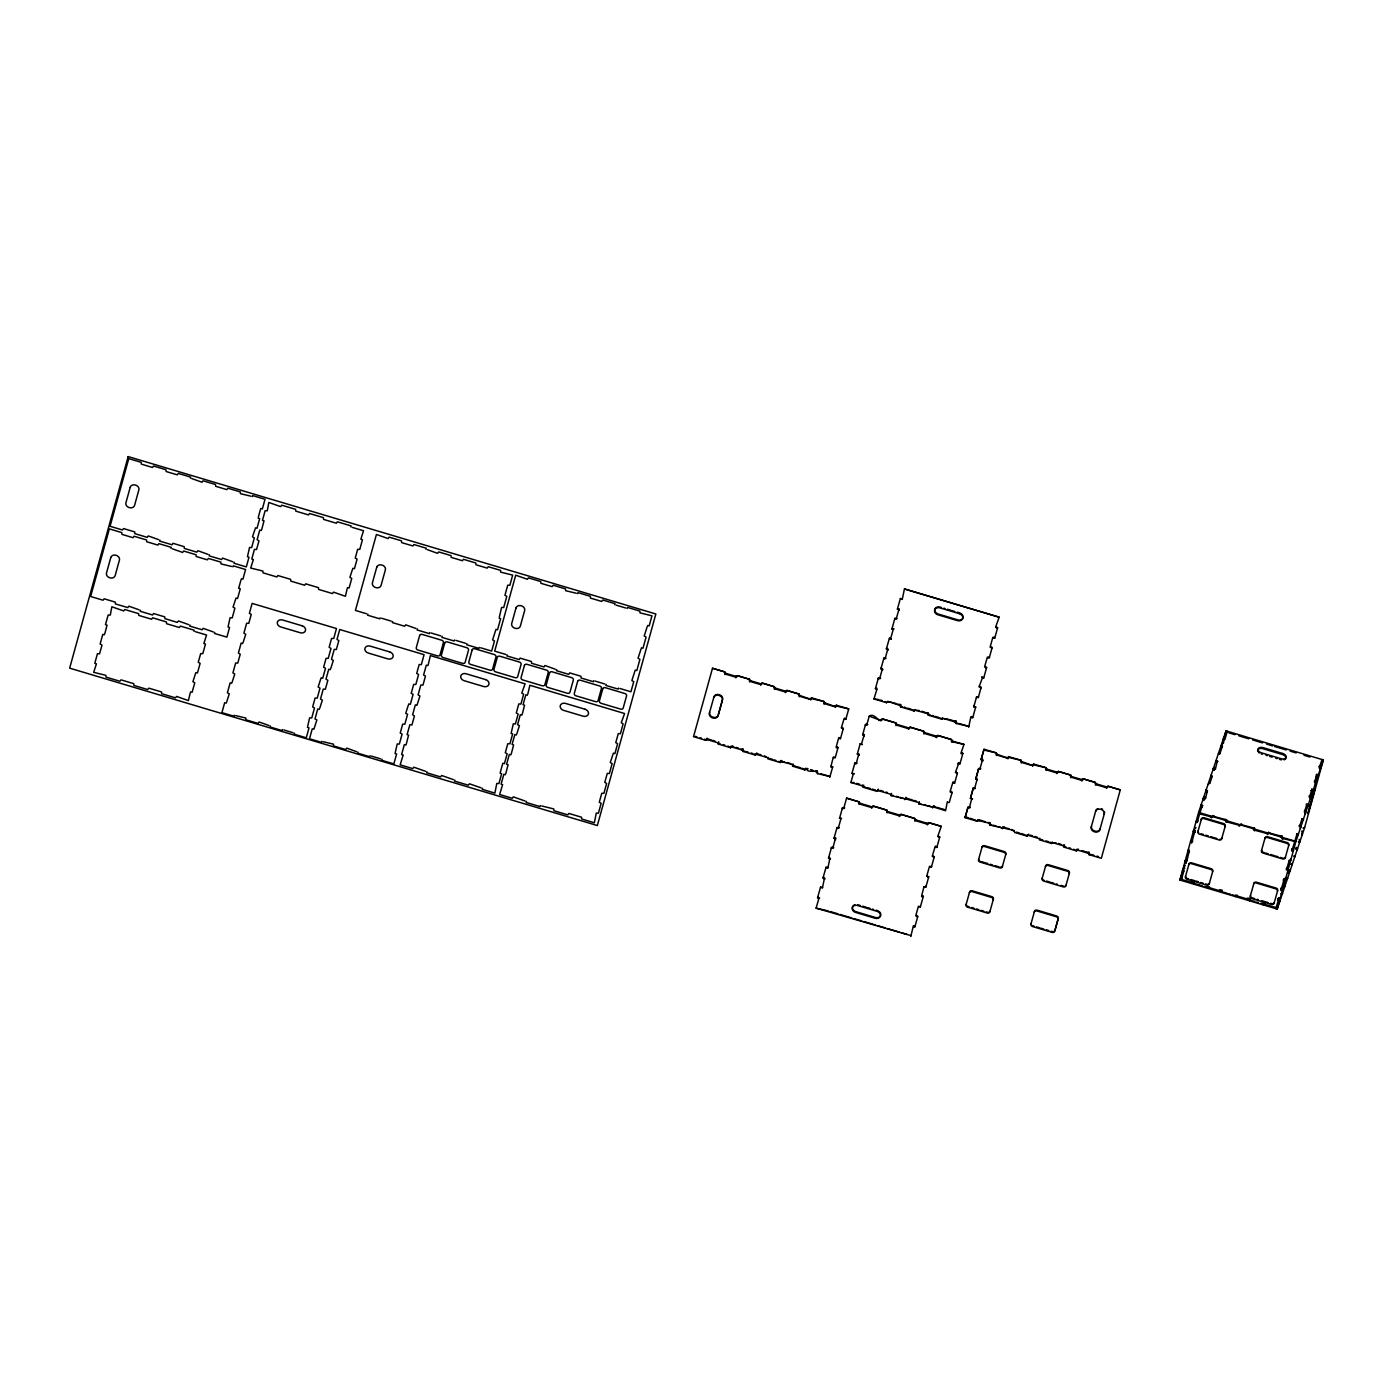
<?xml version="1.0" encoding="UTF-8"?>
<svg xmlns="http://www.w3.org/2000/svg" width="1393" height="1393" viewBox="0 0 1393 1393"><rect width="100%" height="100%" fill="white"/><g stroke="black" fill="none" stroke-linecap="round" stroke-linejoin="round"><path stroke-width="1.5" d="M1205.415 798.851L1207.452 790.545L1206.826 792.408M786.523 691.468L775.553 688.194L774.421 689.326L774.421 686.732L762.041 683.04L760.7 685.217L760.352 683.65L749.364 680.376M760.334 683.702L761.762 684.067M768.135 757.792L757.148 754.518L756.799 752.951L755.459 755.128L743.078 751.436L743.078 748.842L741.947 749.974L730.977 746.7M842.156 727.477L843.131 728.992L841.302 727.825L844.036 718.945L845.812 719.328L848.737 708.898L836.357 705.206L835.278 706.617L825.091 702.96L823.977 704.092L823.977 701.497L811.579 697.806L810.517 699.216L798.92 695.159M834.651 705.938L835.487 707.348L836.357 705.206M900.592 815.375L888.09 811.649L886.975 812.781L886.975 810.186L873.08 806.042L871.67 808.219L871.374 806.669L858.889 802.925M871.374 806.721L872.784 807.087M886.697 811.231L888.09 811.649M900.766 705.763L887.707 701.323L886.557 702.716L873.951 698.955L876.876 689.378M928.574 714.069C925.84 713.46 929.671 710.865 928.26 715.166L942.173 719.31L940.693 718.004M951.315 740.797L963.973 744.384L961.153 752.69L962.876 753.439L959.969 763.799C956.852 762.981 958.314 765.488 958.384 762.65M947.362 801.689L945.586 810.709L932.979 806.843M956.364 722.358L942.504 718.161M1002.49 827.964L989.831 825.039L989.709 823.28L979.14 820.721L979.418 819.78M996.134 753.979L1007.661 758.036L1008.811 756.643L1021.191 760.334L1021.191 762.929L1022.305 761.797L1032.561 765.454L1033.589 764.026L1045.969 767.717L1045.969 770.312L1047.083 769.18L1058.071 772.453M1020.912 761.379L1022.305 761.797M1070.433 776.267L1082.831 779.836M1283.353 837.942L1282.657 839.091L1281.682 838.307M718.596 743.009L706.199 739.317M707.609 739.735L707.191 738.151L705.92 740.362L693.522 736.671L712.502 668.257L724.882 671.948L724.882 674.543L725.997 673.411L736.984 676.685M724.586 673.098L725.997 673.411M750.775 680.794L749.521 681.874L749.66 679.331L737.263 675.64L735.87 677.816L735.574 676.267M732.387 747.118L732.614 746.004M743.357 750.392L741.947 749.974M774.125 687.881L775.553 688.194M785.112 691.05L785.53 692.617L786.819 690.423L799.199 694.114L799.199 696.709L800.313 695.577M802.176 768.205L804.997 769.911L792.617 766.22L792.356 764.409L780.515 761.483M830.036 776.528L817.395 773.603C819.067 768.866 805.398 773.881 806.982 768.414M823.663 702.647L825.091 702.96M863.503 786.227L850.862 782.466L853.265 774.177M880.237 720.268L869.249 716.141C874.891 711.91 880.428 725.614 882.187 718.875L895.995 722.984L895.995 725.579L897.127 724.447L909.699 728.208M891.328 794.428L878.722 790.771L878.304 789.204L877.033 791.398L863.207 787.271L863.73 785.112M895.716 724.029L897.127 724.447M908.306 727.79L908.584 729.34L909.995 727.163L923.803 731.29L923.803 733.867L924.917 732.735L937.506 736.497M928.4 823.663L915.898 819.937L914.783 821.069L914.783 818.475L900.888 814.33L899.478 816.507L899.181 814.957M927.198 713.599L914.644 709.977M919.136 802.716L906.53 799.06L906.112 797.492M923.507 732.422L924.917 732.735M914.487 819.519L915.898 819.937M936.096 736.079L936.392 737.628L937.802 735.452L951.611 739.579L951.611 742.173L952.725 741.041M938.586 836.009L939.579 837.524L937.715 836.462L941.285 826.38L928.678 822.619L927.407 824.83L926.989 823.246M918.457 906.164L915.741 915.81L917.587 916.977L916.611 915.462M934.337 807.365L934.181 805.868M1008.811 756.643L1007.94 758.785L1007.122 757.252M1025.718 834.895L1026.989 836.131L1014.609 832.439L1014.348 830.611L1002.507 827.703M1003.918 828.121L1004.092 826.885M1033.589 764.026L1032.718 766.185L1031.882 764.653M1039.666 838.778L1027.285 835.086M1045.655 768.866L1047.083 769.18M1056.66 772.035L1056.939 773.585L1058.349 771.409L1070.747 775.1L1070.677 777.677L1071.861 776.563M1064.444 846.16L1052.063 842.469M1107.609 787.237L1096.622 783.963L1095.507 785.095L1095.507 782.5L1083.127 778.809L1081.856 781.003L1081.438 779.418M1089.222 853.561L1076.824 849.869M1095.211 783.65L1096.622 783.963M1106.199 786.819L1106.617 788.386L1107.905 786.192L1120.285 789.883L1101.323 858.297L1088.926 854.606L1088.926 852.011L1087.811 853.143M1194.132 883.145C1193.679 880.411 1192.948 882.169 1193.836 884.189L1194.097 883.406M1250.27 898.711L1249.417 900.749L1249.643 899.269L1248.337 899.303L1249.19 898.137L1249.887 899.338M1286.314 868.501L1288.212 869.493L1287.846 870.747M1214.174 816.176C1213.181 813.512 1210.935 820.93 1211.109 816.402M1241.981 824.482C1240.763 821.905 1238.708 829.166 1238.917 824.691M1269.789 832.77L1268.379 832.352M1310.952 790.562L1313.373 789.761M1210.709 776.667L1211.074 775.344L1212.223 776.58M1222.897 740.449L1223.542 738.307L1225.422 738.029L1224.726 739.074M1289.97 870.956L1290.318 869.841M1305.258 813.947L1305.607 812.816M1318.004 776.058L1318.37 774.717L1316.42 774.334L1316.263 776.928M757.148 754.518L755.755 754.101M757.409 753.735L758.61 754.101M809.89 698.433L810.726 699.965L811.579 697.806M979.14 820.721L977.764 820.251M979.401 819.955L981.804 820.669M1291.172 858.767L1290.58 860.735L1289.239 860.665M1301.776 833.745L1302.176 834.651M1183.145 868.501L1182.57 870.364L1183.824 871.06M1186.488 861.431L1185.182 861.048L1186.139 860.143M1183.005 870.59L1182.709 871.461L1183.441 869.302M1188.525 849.086L1188.995 850.461M1196.221 821.278L1195.96 822.131L1197.318 821.644M1292.512 848.825C1289.047 851.106 1296.326 850.479 1291.903 851.036M1280.48 897.475L1277.99 898.711L1280.15 898.607M1281.821 887.463C1278.774 888.804 1283.946 890.58 1282.483 888.891M1285.826 878.165L1285.234 880.063L1283.162 879.836L1283.632 880.776L1284.381 878.304M1311.736 790.388L1311.823 789.1L1311.51 791.032M1208.01 784.642L1210.151 782.326M1286.888 869.284L1288.159 869.772M1320.285 769.215L1320.86 767.334L1318.979 766.411L1319.833 766.133M1216.785 762.389L1217.935 761.344L1216.054 760.526L1215.723 761.71L1217.343 761.118M1282.831 888.995L1282.152 890.144M1202.194 806.199L1202.855 805.607L1201.097 804.98L1200.766 806.164L1201.097 805.189M1207.278 790.945L1206.094 790.144L1205.763 791.346L1206.077 790.371M1282.187 894.254C1282.831 890.945 1282.605 895.455 1280.916 893.644M1300.331 828.487L1300.905 826.606L1299.042 825.788L1299.878 825.405L1299.46 826.728M1285.251 884.886L1284.694 886.819L1283.406 886.436M1285.896 878.826L1287.184 879.418L1287.55 878.095L1287.219 879.105M1306.53 805.851L1306.355 804.04L1308.393 804.353L1308.062 805.589L1308.393 804.579M1310.308 798.851L1310.883 796.97L1309.002 796.065L1309.855 795.769M1295.246 855.302L1294.672 857.183L1293.592 856.016M1315.305 784.033L1315.863 782.152L1314.574 780.898L1314.47 782.152M1293.505 850.444L1291.955 850.688L1297.127 833.589M1303.395 819.188L1301.967 818.753L1303.413 819.171L1303.082 820.338L1303.395 819.397M1290.876 864.2L1292.182 864.6L1291.973 863.434M1313.094 790.597L1312.084 789.169L1309.333 797.492M140.467 610.238L140.188 611.283L152.568 614.975L153.578 613.547L164.705 616.855L164.949 618.666L177.346 622.375L178.426 620.965L188.612 624.604M159.899 540.014L159.603 541.059L172.001 544.75L173.011 543.322L184.12 546.631L184.381 548.442L196.761 552.133L197.858 550.723L208.045 554.379M170.991 548.389L171.269 547.345L158.889 543.653L157.879 545.081L146.77 541.773L146.509 539.962L134.111 536.27L133.031 537.681L121.992 534.39L121.731 532.579L109.35 528.87L90.632 596.5L103.03 600.209L104.179 598.798L115.271 602.124L115.41 603.9L127.79 607.592L128.887 606.181L139.074 609.821M190.423 478.165L190.702 477.12L178.321 473.428L177.242 474.839L166.185 471.548L165.924 469.72L153.543 466.028L152.464 467.439L141.355 464.13L141.163 462.337L128.765 458.645L110.064 526.275L122.445 529.967L123.594 528.574L134.703 531.9L134.842 533.658L147.223 537.35L148.302 535.939L158.489 539.596M190.023 625.022L189.727 626.066L202.107 629.758L203.204 628.347L213.39 631.987M209.438 554.797L209.159 555.824L221.539 559.533L222.619 558.105L232.805 561.762M193.906 631.255L194.202 630.211L180.376 626.084L179.366 627.512L166.585 623.716L166.394 621.922L152.586 617.796L151.558 619.223L138.778 615.41L138.586 613.616L124.778 609.507L123.681 610.918L111.84 606.773L110.308 615.079L108.149 615.044L105.485 624.639L107.122 625.213M214.783 632.405L214.505 633.449L226.885 637.141L229.566 627.477L227.982 626.954M232.927 566.864L233.206 565.819L245.586 569.511L242.922 579.175L241.407 578.757M234.216 562.18L233.92 563.225L246.317 566.916L248.981 557.252L247.345 556.678M252.342 496.622L252.638 495.595L265.018 499.286L262.354 508.95L260.77 508.515M234.25 715.184L233.972 716.228L221.922 712.641L224.673 702.699L226.275 703.134M270.399 725.979L270.12 727.007L282.17 730.611L282.448 729.566M350.897 526.954L351.175 525.927L337.367 521.8L336.357 523.228L323.576 519.415L323.385 517.621L309.559 513.512L308.48 514.922L295.838 511.144L295.577 509.333L281.752 505.206L280.602 506.599L268.814 502.473L267.282 510.778L265.123 510.743L262.476 520.338L264.113 520.912M294.498 733.153L294.219 734.198L306.268 737.802L309.02 727.86L307.365 727.285M321.853 741.32L321.557 742.347L309.507 738.76L312.258 728.835L313.878 729.253M367.856 614.139L367.56 615.184L379.854 618.84L380.15 617.813M392.617 621.522L392.338 622.567L404.632 626.241L405.711 624.83L415.985 628.504M358.001 752.098L357.705 753.143L369.754 756.73L370.05 755.685M425.927 549.242L426.223 548.198L413.913 544.541L412.903 545.952L401.637 542.608L401.445 540.815L389.152 537.141L388.072 538.551L376.423 534.477L355.424 610.43L366.446 613.721M417.395 628.922L417.099 629.949L429.41 633.623L429.688 632.579M382.082 759.289L381.804 760.317L393.853 763.921L396.605 753.979L394.968 753.404M442.173 636.305L441.877 637.35L454.17 641.006L454.466 639.979M426.954 771.722L426.658 772.749L440.571 776.911L441.651 775.501L453.352 779.592M466.934 643.688L466.655 644.733L478.948 648.407L479.244 647.362M454.762 780.01L454.466 781.055L468.361 785.199L469.458 783.789L481.16 787.881M507.122 654.849L506.843 655.877L519.136 659.551L520.164 658.123L531.36 661.466L531.604 663.277L543.914 666.934L544.994 665.523L555.267 669.197M482.553 788.299L482.274 789.343L494.881 793.105L496.796 783.441L498.938 783.528L501.654 773.655L500.052 773.115M556.678 669.615L556.382 670.66L568.692 674.334L569.702 672.906L580.898 676.232L581.16 678.043L593.453 681.717L593.749 680.672M577.677 593.662L577.973 592.634L590.266 596.291L590.528 598.102L601.724 601.445L602.751 600.017L615.044 603.691L614.748 604.719M526.432 801.393L526.136 802.438L540.049 806.582L540.327 805.537M606.216 684.398L605.92 685.443L618.231 689.1L618.509 688.072M627.233 608.445L627.512 607.4L639.822 611.074L640.014 612.868L651.959 615.828L649.155 625.927L647.623 625.509M727.86 746.039L730.681 747.745L718.3 744.054L718.753 741.773M730.681 747.745L731.238 745.934M778.948 761.292L780.237 762.528L767.839 758.837L768.257 757.531M780.237 762.528L780.881 760.508L782.152 760.787M792.617 766.22L793.139 764.061M804.997 769.911L805.52 768.222M829.775 777.294L832.718 766.864L830.977 766.115L833.223 757.635L835.051 757.113M835.121 757.984L838.064 747.536L836.2 746.84L838.778 737.576M839.126 738.621L840.467 738.656L843.392 728.226M819.641 897.893L817.552 897.806L820.529 887.167L822.584 887.393M823.037 877.938L823.298 877.172C825.736 878.269 825.509 880.428 823.037 877.938L826.032 867.299L828.139 867.439M828.539 858.071L828.8 857.304C831.221 858.367 831.012 860.63 828.539 858.071L831.517 847.432C835.051 846.787 833.832 848.65 831.255 848.215L831.517 847.432M835.783 837.907L835.016 839.735L835.783 838.917L834.024 838.22L837.019 827.581C840.571 826.85 839.248 828.939 836.758 828.347L837.019 827.581M841.616 818.44L839.526 818.353L842.504 807.714C846.126 807.069 844.698 809.037 842.243 808.497L842.504 807.714M851.959 773.411L854.066 773.811L851.959 773.411L854.867 763.051C858.158 762.598 857.252 764.008 854.606 763.834L854.867 763.051M858.819 754.867C857.862 757.026 860.561 753.63 857.304 754.101L860.212 743.723L862.11 744.541L860.212 743.723M864.374 735.521C862.633 737.681 866.359 734.79 862.65 734.773L865.558 724.412C868.884 723.89 867.909 725.405 865.297 725.178L865.558 724.412M876.737 689.361L875.413 688.612L878.408 677.973C881.961 677.346 880.62 679.175 878.147 678.739L878.408 677.973M880.916 668.744L881.177 667.961C883.65 669.023 883.406 671.165 880.916 668.744L883.893 658.105C887.184 657.566 886.227 659.028 883.632 658.872L883.893 658.105M886.401 648.877L886.662 648.111C889.082 649.382 888.786 651.123 886.401 648.877L889.396 638.238L891.294 638.987L889.396 638.238M893.975 629.061L891.903 629.009L894.881 618.37C898.119 617.813 897.318 619.432 894.619 619.154L894.881 618.37M899.181 609.873C897.51 611.997 900.905 608.88 897.388 609.159L900.383 598.52L901.967 598.938M911.074 935.643L816.089 908.166L818.858 898.555M820.529 887.167L822.392 888.072L824.36 878.704M826.032 867.299L827.877 868.205L829.775 858.819M832.997 847.519L835.278 838.952M838.429 827.634L840.832 819.101M843.932 807.766L846.561 798.137L859.168 801.898L859.046 804.44L860.282 803.361M856.347 763.138L858.541 754.832M861.553 743.758L863.956 735.521M866.899 724.447L869.249 716.141M879.819 678.025L882.222 669.493M885.251 658.14L887.654 649.626M890.736 638.273L893.139 629.758M896.361 618.457L898.764 609.925M900.383 598.52L902.264 599.373L904.44 588.943L999.164 617.186L995.577 627.268L997.44 628.313L996.448 626.798M912.885 709.716L914.365 711.005L900.47 706.86L900.923 704.597L898.224 704.214M905.102 798.92L891.015 795.56L891.537 793.401M914.365 711.005L914.853 709.699M904.841 799.686L905.833 797.492M932.91 807.209L918.823 803.865L919.345 801.706M942.173 719.31L942.539 718.144M932.648 807.975L933.502 805.833M968.936 726.432L956.068 723.455L956.277 720.947M910.813 936.409L913.425 925.649M919.014 906.93L920.355 906.965L923.35 896.326L921.678 895.577L924.012 886.732L925.857 887.097L925.631 886.192M927.024 875.657L928.574 877.242L926.728 876.197L929.497 866.342L931.604 866.463L930.002 867.212M933.084 855.859L934.076 857.374L932.213 856.329L935.26 846.23M950.931 791.346L951.924 792.861L950.061 791.799L952.76 782.657L954.623 783.127L953.578 781.961M956.277 772.018L957.27 773.533L955.406 772.471L958.61 763.764M968.675 727.216L970.886 716.733M971.391 717.604L972.732 717.639L975.727 707L973.933 706.268L976.423 697.423L978.495 696.988L977.19 696.604M979.349 686.07L980.951 687.916L979.087 686.853L982.378 677.869M985.46 666.533L986.453 668.048L984.59 666.934L987.358 657.13L989.483 657.27L987.863 658.001M990.963 646.665L991.938 648.18L990.092 647.118L992.861 637.28M913.512 926.798L914.87 926.833L917.848 916.194M925.857 887.097L928.835 876.476M931.342 867.247L934.337 856.608M935.487 847.344L936.845 847.379L939.84 836.74M947.919 802.403L949.277 802.455L952.185 792.077M954.623 783.127L957.531 772.749M978.234 697.771L981.212 687.132M983.719 677.903L981.821 677.102L983.719 677.903L986.714 667.264M989.222 658.036L992.199 647.397M993.366 638.151L994.706 638.186L997.701 627.546M974.612 819.641L977.451 821.348L965.07 817.656L967.996 807.209C971.583 806.634 970.294 808.48 967.735 807.992M970.416 798.328L972.471 798.816L970.416 798.328L973.341 787.898L975.257 788.525L973.08 788.664M977.137 779.767L975.762 779L978.687 768.57C981.926 767.996 981.038 769.58 978.426 769.354M982.761 760.439C981.247 762.493 984.764 759.742 981.107 759.69L984.033 749.242L996.43 752.934L996.361 755.511L997.545 754.397M965.07 817.656L967.996 807.209M970.677 797.562L973.341 787.898M975.762 779L978.687 768.57M981.107 759.69L984.033 749.242M969.476 807.296L971.652 799.077M974.769 787.95L976.998 779.749M980.045 768.605L982.344 760.421M977.451 821.348L977.938 819.798M989.831 825.039L990.092 822.566M1002.229 828.731L1002.873 826.728M1026.989 836.131L1028.765 834.163M1050.479 842.277L1051.767 843.514L1039.387 839.822L1039.857 838.255M1051.767 843.514L1052.203 842.086M1073.707 849.208L1076.545 850.897L1064.148 847.205L1064.513 844.82M1076.545 850.897L1077.137 848.981M1179.888 880.028L1198.607 812.398L1226.032 730.89L1323.35 759.916L1304.649 827.546L1277.207 909.054L1179.888 880.028L1182.082 873.533M1182.883 872.732L1183.336 871.739M1204.074 800.557L1202.96 799.721L1203.587 797.58L1205.52 797.98L1205.154 797.144L1204.632 798.868M1182.57 870.329L1183.946 870.729L1181.194 880.411L1182.03 877.712M1184.433 868.849L1184.694 867.943M1185.965 863.329L1186.227 862.389M1191.572 843.061L1191.833 842.121C1189.5 843.113 1191.503 839.126 1190.58 841.407L1192.582 841.685L1192.443 839.892M1195.629 828.4L1195.873 827.477M1199.895 812.781L1197.214 822.479L1195.908 822.305M1201.898 807.244L1202.385 805.363L1199.617 813.825L1212.345 817.186M1211.074 775.326L1210.761 776.528M1214.296 770.207L1212.937 770.085L1213.564 767.943L1215.201 767.526L1214.504 769.598M1209.768 783.528L1212.258 776.127M1218.544 753.125L1218.736 754.327M1217.238 761.309L1215.427 769.145L1213.268 768.971M1221.818 746.108L1226.032 730.89M1219.624 754.292L1222.479 746.108L1222.201 746.944M1222.236 746.491L1221.052 745.708L1220.686 746.996L1220.965 746.143M1227.041 732.318L1227.32 731.273L1225.022 738.986M1212.694 816.159L1226.676 819.868L1225.283 819.45M1207.696 888.316L1209.612 886.906M1221.905 891.694L1222.358 890.44M1222.079 891.05C1221.609 888.856 1219.85 890.702 1221.94 891.433L1207.992 887.271M1240.501 824.464L1254.431 828.191L1254.431 830.785L1255.546 829.653M1237.419 895.194L1235.504 896.604L1235.991 894.985M1268.309 832.753L1282.291 836.462L1280.916 835.992M1281.734 838.307L1282.291 836.409L1281.734 838.307L1294.602 841.302M1279 897.771L1275.918 908.654L1276.232 907.731M1280.951 890.649L1284.207 878.861L1285.513 879.244M1297.005 834.007L1296.848 834.442M1277.207 909.054L1295.925 841.424L1323.35 759.916M1302.002 819.188L1301.828 819.624M1279.714 901.637L1280.324 899.582L1278.582 899.007M1304.492 811.788L1304.597 810.534L1305.903 811.788L1304.457 812.502M1306.982 804.37L1304.597 811.388M1296.43 847.536L1296.134 848.581L1296.483 847.536M1308.671 805.642L1308.95 804.666M1316.96 774.734L1314.574 781.752M1320.564 768.396L1319.136 767.961L1322.044 759.533M1309.333 804.37L1308.706 806.651M1311.492 796.57L1312.032 794.619M1299.164 839.387L1300.296 840.24L1299.652 842.365L1298.363 841.981M1302.455 833.78L1301.811 834.895M1298.398 834.268L1298.137 835.104L1297.109 833.623M1211.057 775.553L1211.283 776.51M1283.719 885.286L1284.99 885.756M1318.353 774.943L1318.057 775.918M1194.968 830.855L1192.008 841.372M1297.353 848.912L1295.873 849.19L1297.162 849.782L1297.51 848.459L1296.152 848.372M1287.393 878.548L1286.488 878.112M1282.57 889.866L1281.212 889.692M1290.284 869.911L1288.96 869.737M1188.194 850.218L1189.169 851.732M1193.522 830.907L1195.055 832.405L1193.261 831.673L1193.888 829.671L1195.124 830.193M1182.831 869.58L1182.396 872.593M712.502 668.257L724.882 671.948M705.92 740.362L704.632 739.126M737.263 675.64L749.66 679.331M718.3 744.054L720.111 743.74M762.041 683.04L774.421 686.732M743.078 751.436L744.889 751.123M755.459 755.128L754.17 753.892M786.819 690.423L799.199 694.114M766.725 757.374L764.6 755.877M781.926 761.901L784.572 761.832M823.977 701.497L811.318 698.589M816.281 772.14L816.855 771.025M817.395 773.603L817.395 771.008M844.471 719.293L844.558 718.126L845.812 719.328M848.737 708.898L836.096 705.972M836.81 746.805L836.305 747.849L838.064 747.536M833.78 757.949L833.24 757.113M831.464 766.133L830.959 767.16L832.718 766.864M840.467 738.656L839.753 737.594M897.388 609.159L899.199 608.88M904.44 588.943L999.164 617.186M891.903 629.009L893.575 628.678M875.413 688.612L876.963 688.212M873.951 698.955L878.948 699.599M862.65 734.773L864.339 734.442M857.304 754.101L858.854 753.7M850.862 782.466L853.926 782.518M839.526 818.353L840.588 817.813M846.561 798.137L859.168 801.898M834.024 838.22L835.104 837.681M817.552 897.806L818.457 897.214M816.089 908.166L828.191 910.918M886.557 702.716L885.251 701.48M882.187 718.875L895.995 722.984M888.246 702.089L891.294 702.142M862.145 785.722L862.406 784.938M863.207 787.271L865.21 787.01M900.47 706.86L902.455 706.617M873.08 806.042L886.975 810.186M909.995 727.163L923.803 731.29M916.054 710.395L919.084 710.447M891.015 795.56L893.017 795.299M928.26 715.166L930.263 714.905M900.888 814.33L914.783 818.475M937.802 735.452L951.611 739.579M943.862 718.684L948.285 719.154M918.823 803.865L920.808 803.604M954.954 721.992L955.528 720.877M956.068 723.455L957.914 723.141M928.678 822.619L941.285 826.38M994.706 638.186L993.836 637.071M976.876 697.736L976.336 697.249M975.727 707L973.846 707.226L974.09 705.554M972.732 717.639L971.705 716.472M963.973 744.384L952.464 741.807M961.623 752.69L961.118 753.735L962.876 753.439M953.265 783.092L952.795 782.152M959.969 763.799L959.08 762.685M936.845 847.379L935.974 846.265M924.499 887.062L924.047 886.749M922.096 895.595L921.591 896.639L923.35 896.326M920.355 906.965L920.129 906.042M914.87 926.833L913.825 925.666M996.43 752.934L983.771 750.026M988.717 823.576L989.187 822.532M1021.191 760.334L1008.549 757.409M1013.495 830.977L1011.353 829.479M1045.969 767.717L1033.327 764.809M1058.349 771.409L1070.747 775.1M1053.456 842.887L1056.12 842.835M1083.127 778.809L1095.507 782.5M1063.033 845.743L1063.347 844.872M1064.148 847.205L1065.958 846.892M1078.234 850.287L1078.461 849.155M1107.905 786.192L1120.285 789.883M1088.926 854.606L1090.736 854.292M1223.298 743.427L1223.785 741.999M1197.353 822.044L1197.788 820.564M1189.413 850.844L1186.662 861.153L1187.097 859.22M1185.513 863.347L1186.122 861.501M1186.662 860.7L1185.234 860.7M1187.062 858.715L1187.55 857.809M1227.738 821.348L1226.171 822.166L1226.624 819.902L1226.119 821.731L1240.153 825.492M1207.661 888.299L1208.184 886.697M1266.725 832.979L1267.56 834.511L1268.414 832.37M1267.961 833.78L1253.926 830.019L1254.466 827.982L1253.091 827.738M1265.227 903.5L1260.787 903.291M1302.107 818.805L1299.599 826.241L1300.905 826.624M1289.413 859.969L1286.348 869.928L1287.167 868.152M1276.859 905.885L1276.197 907.627L1262.197 903.639M1287.759 873.463L1288.107 872.436M1301.671 832.109L1302.089 830.872M1303.03 828.086L1304.649 827.546M1292.199 849.956L1291.729 849.034M1222.932 740.397L1224.255 740.571M742.208 749.208L741.024 748.842M805.293 768.866L806.721 769.18M881.856 720.007L880.48 719.589M877.311 790.353L878.739 790.667M905.119 798.642L906.547 798.955M1088.072 852.359L1085.687 851.645M1192.983 881.943L1191.572 881.525M1220.79 890.231L1219.397 889.831M1225.126 820.355L1226.328 821.156M1252.986 828.626L1254.17 829.566M1280.829 836.897L1281.978 837.872M1207.052 886.853L1204.457 886.488M258.367 517.064L260.404 509.49M263.747 521.887L261.727 529.514M255.389 527.843L257.008 528.26L259.673 518.614L258.088 518.074M261.362 530.489L259.777 530.071L257.13 539.666L258.976 540.832L256.556 549.521L254.431 549.399L251.785 558.993L253.422 559.568M361.153 538.22L363.538 530.733L352.307 527.39M247.693 555.703L249.539 547.466L251.663 547.588L254.327 537.924L252.481 536.827L255.145 528.887M253.056 560.543L250.688 568.031L262.859 571.043L263.051 572.836L276.859 576.963L277.886 575.535L290.597 579.331L290.858 581.142L304.667 585.252L305.694 583.841L318.405 587.62L318.666 589.431L332.474 593.557L333.554 592.147L345.412 596.291L347.188 588.595M352.829 568.274L354.449 568.692L357.096 559.098L355.25 558.105L357.635 549.33L359.794 549.364L362.441 539.77L360.839 539.23M238.952 587.289L241.024 579.767M347.484 587.585L349.103 588.02L351.75 578.426L349.904 577.311L352.533 569.267M235.957 598.085L237.576 598.502L240.258 588.839L238.638 588.281M106.791 626.188L104.754 633.815M228.26 625.927L230.089 617.743L232.231 617.83L234.912 608.166L233.049 607.104L235.678 599.094M104.371 634.79L102.803 634.355L100.139 643.949L101.985 645.116L99.565 653.822L97.458 653.683L94.794 663.277L96.43 663.852M499.338 617.116L501.584 607.435L503.709 607.522L506.791 596.378L504.945 595.264L507.731 585.182L509.89 585.217L512.676 575.117L500.679 572.14L500.54 570.364L488.229 566.707L487.219 568.118L476.023 564.792L475.762 562.981L463.469 559.307L462.389 560.717L451.245 557.409L451.001 555.598L438.691 551.924L437.541 553.317L427.338 549.66M204.162 642.521L206.564 635.016L195.316 631.673M495.943 629.392L497.545 629.81L500.627 618.666L499.112 618.179M242.661 643.531L241.146 643.113L238.412 653.038L240.24 654.205L237.768 663.103L235.661 662.981L232.91 672.906L234.773 673.968L232.109 682.291M96.1 664.827L93.697 672.314L105.868 675.344L106.06 677.137L119.885 681.247L121.034 679.854L133.728 683.667L133.867 685.426L147.693 689.552L148.825 688.159L161.536 691.955L161.675 693.714L175.483 697.841L176.58 696.43L188.421 700.575L190.232 692.896M641.372 647.797L642.991 648.215L646.073 637.071L644.228 635.974L647.24 626.502M195.856 672.558L197.458 672.976L200.122 663.381L198.259 662.284L200.662 653.63L202.803 653.665L205.468 644.071L203.831 643.496M330.315 669.667L328.748 669.232L325.997 679.175L327.843 680.324L325.353 689.239L323.246 689.1L320.494 699.042L322.358 700.087L319.693 708.41M427.895 665.61L426.31 665.175L423.594 675.048L425.457 676.093L422.984 685.077L420.825 685.043L418.092 694.915L419.955 695.96L417.273 704.353M321.139 677.782L322.741 678.199L325.492 668.274L323.629 667.212L326.084 658.314L328.243 658.332L330.994 648.407L329.131 647.292L331.586 638.447L333.745 638.482L336.479 628.539L252.133 603.395L249.399 613.32L251.245 614.435L248.79 623.333L246.648 623.246L243.897 633.188L245.76 634.285L243.096 642.556M231.743 683.266L230.158 682.849L227.407 692.774L229.27 693.836L226.624 702.159M190.51 691.886L192.112 692.304L194.776 682.709L192.913 681.717L195.508 673.533M635.208 670.103L636.827 670.521L639.909 659.377L638.046 658.262L641.093 648.825M527.303 695.281L525.805 694.846L523.071 704.719L524.708 705.293M408.724 703.9L410.343 704.336L413.077 694.393L411.214 693.348L413.669 684.433L415.828 684.468L418.579 674.525L416.716 673.428L419.171 664.565L421.33 664.6L424.081 654.675L339.735 629.514L336.984 639.439L338.83 640.554L336.357 649.504L334.233 649.382L331.482 659.307L333.327 660.474L330.681 668.692M319.258 709.385L317.743 708.967L315.01 718.892L316.873 719.955L314.209 728.278M416.942 705.328L415.323 704.91L412.607 714.766L414.435 715.985L411.928 724.952L409.838 724.778L407.104 734.633L408.741 735.208M524.273 706.268L522.253 714.174M307.714 726.31L309.612 717.848L311.753 717.935L314.505 707.992L312.659 706.895L315.097 698.032L317.256 698.067L320.007 688.142L318.144 687.028L320.79 678.757M521.887 715.149L520.303 714.713L517.587 724.586L519.432 725.631L516.768 734.024M408.306 736.183L406.286 744.088M511.353 732.387L513.303 723.803L515.41 723.942L518.144 714.069L516.298 712.92L518.788 703.935L520.912 704.074L523.646 694.202L521.783 693.105L525.091 683.859L430.367 655.598L428.26 664.635M516.385 734.999L514.818 734.581L512.084 744.437L513.721 745.011M405.92 745.063L404.336 744.628L401.619 754.501L403.256 755.076M513.355 745.986L511.266 753.892M395.299 752.429L397.214 743.966L399.338 744.054L402.089 734.128L400.244 733.014L402.681 724.151L404.841 724.186L407.592 714.261L405.729 713.268L408.41 704.91M402.873 756.051L400.157 764.844L412.763 768.605L413.843 767.195L425.544 771.304M510.831 754.867L509.316 754.449L506.582 764.304L508.219 764.879M613.286 753.178L614.905 753.613L617.621 743.74L615.776 742.591L618.283 733.606L620.39 733.745L623.124 723.89L621.278 722.723L624.586 713.529L529.862 685.269L527.755 694.306M502.821 763.242L504.423 763.66L507.156 753.805L505.293 752.742L507.766 743.758L509.925 743.792L512.641 733.937L511.039 733.38M507.783 765.854L505.763 773.759M500.366 772.105L502.525 764.252M505.328 774.734L503.831 774.299L501.097 784.172L502.734 784.747M502.298 785.722L499.634 794.515L512.241 798.276L513.321 796.866L525.022 800.975M1204.945 797.997L1203.587 797.597M941.372 607.452L940.153 607.087A4.51 3.604 18.6 0 0 934.86 609.281A4.51 3.604 18.6 0 0 938.22 614.034L957.688 619.833A4.51 3.604 18.6 0 0 962.145 619.032A4.51 3.604 18.6 0 0 962.615 615.184M943.792 608.184L945.011 608.549M947.449 609.263L951.088 610.36M952.307 610.726L954.745 611.457M957.183 612.171L959.603 612.903A4.51 3.604 18.6 0 1 960.386 613.199M1229.009 732.91L1234.929 734.668M1238.882 735.852L1248.755 738.795M1252.69 739.979L1262.563 742.922M1266.516 744.088L1272.436 745.864M1274.403 746.439L1286.244 749.974M1290.197 751.158L1296.117 752.916M1304.005 755.267L1309.925 757.043M1261.187 753.892L1262.406 754.257M1266.045 755.337L1267.264 755.702M1269.702 756.434L1272.14 757.165M1275.779 758.245L1276.998 758.61M1279.436 759.342L1280.655 759.69A4.51 2.734 15.5 0 0 1281.456 759.881M1218.544 753.143L1220.251 752.742M1215.776 761.536L1216.751 761.832M191.816 478.583L202.002 482.222L203.099 480.811L215.48 484.503L215.741 486.314L226.85 489.622L227.86 488.194L240.258 491.903L240.449 493.679L250.949 496.204M576.284 593.244L565.697 590.702L565.506 588.908L553.195 585.234L552.046 586.627L540.919 583.301L540.728 581.525L528.417 577.851L527.407 579.279L515.706 575.187L494.689 651.14L505.729 654.431M616.159 605.137L625.823 608.027M1206.077 790.162L1207.383 790.754M1205.798 791.172L1207.104 791.572M892.669 702.56L896.831 703.796M921.87 711.266L924.639 712.102M926.032 712.502L927.407 712.92M949.678 719.572L952.446 720.39M953.822 720.808L955.215 721.226M880.515 700.07L882.1 700.54M904.196 707.122L905.938 707.644M907.679 708.166L911.144 709.194M932.004 715.427L933.745 715.932M935.487 716.455L938.952 717.499M959.481 723.611L962.633 724.552M964.217 725.022L967.369 725.962M1203.291 798.642L1204.266 798.938M1200.818 805.99L1202.107 806.39M1298.973 841.006L1299.948 841.302M1198.607 812.398L1295.925 841.424M725.736 674.195L735.312 677.05M750.514 681.577L760.09 684.433M775.292 688.96L784.851 691.816M800.052 696.361L809.629 699.216M824.83 703.744L834.407 706.599M896.866 725.231L908.044 728.556M924.656 733.519L935.835 736.845M997.284 755.18L1006.86 758.036M1022.044 762.563L1031.621 765.419M1046.822 769.963L1056.399 772.819M1071.6 777.346L1081.177 780.202M1096.361 784.729L1105.938 787.585M981.369 758.906L982.796 759.342M1201.027 833.763L1203.465 834.494M1205.903 835.208L1208.323 835.939M1210.761 836.671L1213.199 837.402M1214.417 837.75L1216.838 838.482M1264.618 852.725L1263.399 852.359A2.264 1.793 18.6 0 1 1261.71 849.991M1265.837 853.091L1268.257 853.822M1270.695 854.536L1274.351 855.633M1275.553 855.999L1277.99 856.712M1280.428 857.444L1282.866 858.175M1289.169 870.695L1289.204 871.826M976.023 778.234L977.155 778.565M172.401 548.807L182.587 552.446L183.667 551.036L196.047 554.745L196.187 556.504L207.296 559.829L208.428 558.436L220.825 562.128L221.017 563.921L231.517 566.446M595.142 681.09L604.806 683.98M619.92 688.49L630.942 691.781L633.745 681.665L631.882 680.55L634.895 671.095M381.56 618.231L391.224 621.104M431.099 632.997L440.763 635.887M455.877 640.397L465.541 643.27M480.637 647.78L491.677 651.071L494.463 640.954L492.617 639.857L495.629 630.385M1188.56 878.844L1187.341 878.495A2.264 1.793 18.6 0 1 1186.766 878.252M1190.998 879.575L1194.637 880.672M1195.856 881.02L1198.293 881.752M1200.731 882.483L1203.152 883.214M1205.589 883.928L1206.808 884.294A2.264 1.793 18.6 0 0 1209.455 883.197M1254.658 898.572L1252.22 897.841A2.264 1.793 18.6 0 1 1250.531 895.455M1257.095 899.286L1258.297 899.652M1261.954 900.749L1264.391 901.463M1265.61 901.828L1268.03 902.56M1270.468 903.291L1271.687 903.639A2.264 1.793 18.6 0 0 1274.334 902.56M1247.205 898.119L1248.598 898.537M1181.473 879.366L1194.08 883.127M1235.8 895.577L1249.695 899.721M1195.473 883.806L1199.286 884.955M1199.617 885.06L1202.734 885.983M1223.263 892.112L1227.094 893.244M1228.818 893.766L1230.541 894.271M1232.265 894.794L1235.73 895.821M1251.071 900.4L1254.901 901.532M1256.625 902.055L1258.349 902.56M707.87 738.952L711.457 740.031M712.659 740.38L715.044 741.093M732.648 746.352L733.832 746.7M736.235 747.414L738.621 748.128M759.812 754.449L760.996 754.814M786.975 762.546L790.562 763.625M806.965 768.518L808.149 768.866M810.552 769.58L812.937 770.294M815.34 771.008L816.542 771.374M856.73 783.354L859.551 784.207M880.376 790.423L883.179 791.241M885.965 792.077L887.376 792.495M906.791 798.293L912.38 799.965M913.773 800.383L916.577 801.201M934.599 806.582L936.009 807M937.402 807.418L940.223 808.271M941.633 808.689L944.437 809.525M983.005 821.017L985.391 821.731M987.794 822.445L988.978 822.81M1004.179 827.338L1005.38 827.703M1006.582 828.051L1008.967 828.765M1030.141 835.086L1032.544 835.8M1034.929 836.514L1037.332 837.228M1058.506 843.549L1060.909 844.262M1082.082 850.583L1084.485 851.297M695.333 736.34L696.883 736.81M699.982 737.733L701.532 738.203M723.211 744.663L724.76 745.116M746.439 751.593L747.971 752.046M751.071 752.969L752.62 753.439M769.65 758.506L772.749 759.446M774.299 759.899L775.849 760.369M792.878 765.436L795.978 766.359M797.527 766.829L800.627 767.752M820.756 773.759L823.838 774.682M825.387 775.135L828.487 776.058M866.934 787.533L870.381 788.56M872.105 789.082L875.57 790.11M896.465 796.343L898.189 796.848M899.913 797.371L903.378 798.398M924.273 804.632L925.997 805.154M927.721 805.659L931.186 806.686M965.332 816.873L968.431 817.795M969.981 818.266L973.063 819.188M990.092 824.273L991.642 824.726M993.192 825.196L996.291 826.119M997.841 826.571L1000.94 827.494M1016.42 832.109L1019.519 833.049M1021.069 833.502L1024.168 834.424M1041.198 839.509L1042.748 839.962M1045.83 840.884L1048.929 841.807M1069.058 847.815L1070.608 848.285M1092.286 854.745L1093.836 855.215M1096.935 856.138L1098.485 856.591M860.021 804.127L871.113 807.435M887.829 812.415L898.92 815.723M915.636 820.721L926.728 824.029M981.647 861.71L984.085 862.424M985.304 862.789L987.741 863.521M990.162 864.252L992.6 864.966M995.037 865.697L998.677 866.777M1046.456 881.038L1050.096 882.117M1051.315 882.483L1053.752 883.214M1056.19 883.928L1057.409 884.294M1061.048 885.391L1063.486 886.105M969.18 906.791L967.961 906.425A2.264 1.793 18.6 0 1 966.289 904.057M971.617 907.522L974.055 908.236M976.476 908.967L978.913 909.699M981.351 910.413L983.771 911.144M986.209 911.875L987.428 912.241A2.264 1.793 18.6 0 0 990.075 911.144M1032.84 925.788L1034.059 926.136M1036.496 926.867L1040.136 927.964M1041.355 928.313L1043.792 929.044M1046.23 929.775L1048.668 930.507M1051.088 931.22L1052.307 931.586A2.264 1.793 18.6 0 0 1054.954 930.489L1058.314 918.353A2.264 1.793 18.6 0 0 1056.625 915.985L1037.158 910.169A2.264 1.793 18.6 0 0 1034.511 911.266L1030.907 924.186A2.264 1.793 18.6 0 0 1032.579 926.554L1052.046 932.37A2.264 1.793 18.6 0 0 1054.693 931.273L1058.053 919.136A2.264 1.793 18.6 0 0 1056.364 916.751L1036.897 910.952A2.264 1.793 18.6 0 0 1034.25 912.032M541.738 805.955L553.752 808.933L553.944 810.726L567.856 814.87L568.866 813.442L581.49 817.203L581.752 819.014L594.358 822.775L596.274 813.112L598.415 813.199L601.149 803.343L599.286 802.229L601.759 793.296L603.9 793.331L606.634 783.475L604.788 782.361L607.244 773.446L609.403 773.463L612.136 763.608L610.273 762.546L613.007 754.205M235.661 715.602L245.83 718.039L246.021 719.833L258.071 723.42L259.15 722.009L269.006 725.544M283.859 729.984L293.105 732.735M323.246 741.738L333.415 744.158L333.606 745.951L345.656 749.538L346.735 748.128L356.591 751.68M371.443 756.103L380.689 758.872M857.809 904.736L860.247 905.467M862.685 906.181L866.324 907.278M867.543 907.644L869.981 908.358M872.418 909.089L873.62 909.455M876.058 910.169L877.277 910.534A4.51 3.604 18.6 0 1 878.426 911.022M830.158 911.51L838.046 913.86M840.031 914.452L851.872 917.97M853.839 918.562L861.727 920.912M863.712 921.504L875.553 925.039M877.52 925.631L885.408 927.982M887.393 928.574L899.234 932.109M901.201 932.701L907.122 934.459M1201.219 819.659A2.264 1.793 18.6 0 1 1203.865 818.579L1223.333 824.377A2.264 1.793 18.6 0 1 1225.022 826.763M1198.711 832.77A2.264 1.793 18.6 0 1 1198.137 831.029M1221.922 838.116A2.264 1.793 18.6 0 1 1219.676 839.3M1288.595 845.725A2.264 1.793 18.6 0 0 1286.923 843.34L1267.456 837.541A2.264 1.793 18.6 0 0 1264.809 838.621M1285.495 857.078A2.264 1.793 18.6 0 1 1283.684 858.28M1253.63 884.102A2.264 1.793 18.6 0 1 1256.277 883.005L1275.744 888.821A2.264 1.793 18.6 0 1 1277.433 891.189M1188.751 864.74A2.264 1.793 18.6 0 1 1191.398 863.66L1210.865 869.458A2.264 1.793 18.6 0 1 1212.537 871.844M1186.087 877.694A2.264 1.793 18.6 0 1 1185.652 876.11M1283.963 759.847A4.51 2.734 15.5 0 0 1285.843 757.304A4.51 2.734 15.5 0 0 1282.396 754.518L1262.929 748.72A4.51 2.734 15.5 0 0 1258.663 748.946A4.51 2.734 15.5 0 0 1257.966 751.645M1259.289 753.004A4.51 2.734 15.5 0 1 1258.663 752.499M969.371 892.687A2.264 1.793 18.6 0 1 972.018 891.607L991.485 897.405A2.264 1.793 18.6 0 1 993.174 899.791M1031.464 924.813A2.264 1.793 18.6 0 1 1031.168 923.402M1069.215 873.655A2.264 1.793 18.6 0 0 1067.543 871.287L1048.076 865.471A2.264 1.793 18.6 0 0 1045.429 866.568M1066.133 885.025A2.264 1.793 18.6 0 1 1064.948 886.14M1044.019 880.306A2.264 1.793 18.6 0 1 1042.33 877.921M981.856 847.606A2.264 1.793 18.6 0 1 984.485 846.509L1003.953 852.324A2.264 1.793 18.6 0 1 1005.642 854.693M980.045 861.205A2.264 1.793 18.6 0 1 978.757 858.959M1002.542 866.063A2.264 1.793 18.6 0 1 999.895 867.142M1095.525 811.51A4.51 3.604 18.6 0 1 1100.818 809.333A4.51 3.604 18.6 0 1 1104.179 814.087M1097.736 808.654A4.51 3.604 18.6 0 0 1095.786 810.743L1091.207 827.129A4.51 3.604 18.6 0 0 1094.567 831.882A4.51 3.604 18.6 0 0 1099.861 829.706L1104.44 813.32A4.51 3.604 18.6 0 0 1104.388 811.579M1101.463 808.689A4.51 3.604 18.6 0 1 1102.594 809.281M1100.122 828.922A4.51 3.604 18.6 0 1 1094.828 831.099A4.51 3.604 18.6 0 1 1091.468 826.345M720.756 695.386A4.51 3.604 18.6 0 0 713.947 696.848L709.368 713.233A4.51 3.604 18.6 0 0 712.746 717.987A4.51 3.604 18.6 0 0 718.022 715.81L722.34 700.209A4.51 3.604 18.6 0 0 718.98 695.438A4.51 3.604 18.6 0 0 713.686 697.632M721.452 695.943A4.51 3.604 18.6 0 1 722.601 699.425L718.283 715.027A4.51 3.604 18.6 0 1 713.007 717.221A4.51 3.604 18.6 0 1 709.629 712.45M879.488 911.806A4.51 3.604 18.6 0 1 880.184 916.228A4.51 3.604 18.6 0 1 875.361 917.482L855.894 911.666A4.51 3.604 18.6 0 1 852.464 908.149A4.51 3.604 18.6 0 1 854.867 904.701M961.135 613.616A4.51 3.604 18.6 0 1 961.814 614.174M1277.729 899.373L1278.286 900.087L1277.747 899.321M1307.94 813.495L1314.818 789.378L1307.94 813.495M128.173 456.591L69.65 668.152L597.336 825.544L655.859 613.982L128.173 456.591M110.796 557.461L106.477 573.08A4.51 3.604 18.6 0 0 109.855 577.834A4.51 3.604 18.6 0 0 115.131 575.657L119.45 560.056A4.51 3.604 18.6 0 0 116.089 555.285A4.51 3.604 18.6 0 0 110.796 557.461M130.228 487.237L125.91 502.838A4.51 3.604 18.6 0 0 129.27 507.609A4.51 3.604 18.6 0 0 134.564 505.433L138.882 489.814A4.51 3.604 18.6 0 0 135.521 485.06A4.51 3.604 18.6 0 0 130.228 487.237M376.737 567.23L372.419 582.831A4.51 3.604 18.6 0 0 375.779 587.602A4.51 3.604 18.6 0 0 381.073 585.426L385.391 569.807A4.51 3.604 18.6 0 0 382.013 565.053A4.51 3.604 18.6 0 0 376.737 567.23M419.624 635.521L416.281 647.675A2.264 1.793 18.6 0 0 417.952 650.043L437.419 655.859A2.264 1.793 18.6 0 0 440.066 654.762L443.427 642.626A2.264 1.793 18.6 0 0 441.738 640.24L422.271 634.442A2.264 1.793 18.6 0 0 419.624 635.521M444.733 643.009L441.372 655.163A2.264 1.793 18.6 0 0 443.061 657.531L462.528 663.347A2.264 1.793 18.6 0 0 465.175 662.25L468.518 650.113A2.264 1.793 18.6 0 0 466.847 647.728L447.379 641.929A2.264 1.793 18.6 0 0 444.733 643.009M472.175 649.834L468.814 661.988A2.264 1.793 18.6 0 0 470.503 664.357L489.97 670.172A2.264 1.793 18.6 0 0 492.617 669.075L495.978 656.939A2.264 1.793 18.6 0 0 494.289 654.553L474.821 648.755A2.264 1.793 18.6 0 0 472.175 649.834M497.284 657.322L493.923 669.476A2.264 1.793 18.6 0 0 495.612 671.844L515.079 677.66A2.264 1.793 18.6 0 0 517.708 676.563L521.069 664.426A2.264 1.793 18.6 0 0 519.397 662.041L499.93 656.242A2.264 1.793 18.6 0 0 497.284 657.322M516.019 607.94L511.701 623.542A4.51 3.604 18.6 0 0 515.062 628.295A4.51 3.604 18.6 0 0 520.338 626.119L524.656 610.517A4.51 3.604 18.6 0 0 521.295 605.763A4.51 3.604 18.6 0 0 516.019 607.94M524.447 665.436L521.086 677.573A2.264 1.793 18.6 0 0 522.758 679.941L542.225 685.756A2.264 1.793 18.6 0 0 544.872 684.659L548.233 672.523A2.264 1.793 18.6 0 0 546.544 670.137L527.076 664.339A2.264 1.793 18.6 0 0 524.447 665.436M549.538 672.923L546.195 685.06A2.264 1.793 18.6 0 0 547.867 687.428L567.334 693.244A2.264 1.793 18.6 0 0 569.981 692.147L573.341 680.01A2.264 1.793 18.6 0 0 571.652 677.642L552.185 671.826A2.264 1.793 18.6 0 0 549.538 672.923M577.66 681.299L574.299 693.435A2.264 1.793 18.6 0 0 575.988 695.821L595.455 701.619A2.264 1.793 18.6 0 0 598.102 700.54L601.445 688.403A2.264 1.793 18.6 0 0 599.774 686.018L580.306 680.219A2.264 1.793 18.6 0 0 577.66 681.299M602.769 688.786L599.408 700.923A2.264 1.793 18.6 0 0 601.097 703.308L620.547 709.107A2.264 1.793 18.6 0 0 623.193 708.027L626.554 695.891A2.264 1.793 18.6 0 0 624.865 693.505L605.415 687.707A2.264 1.793 18.6 0 0 602.769 688.786M969.632 891.903L966.028 904.823A2.264 1.793 18.6 0 0 967.7 907.209L987.167 913.007A2.264 1.793 18.6 0 0 989.814 911.927L993.435 899.007A2.264 1.793 18.6 0 0 991.746 896.622L972.279 890.823A2.264 1.793 18.6 0 0 969.632 891.903M982.117 846.822L978.495 859.742A2.264 1.793 18.6 0 0 980.184 862.11L999.634 867.926A2.264 1.793 18.6 0 0 1002.281 866.829L1005.903 853.926A2.264 1.793 18.6 0 0 1004.214 851.541L984.747 845.743A2.264 1.793 18.6 0 0 982.117 846.822M1045.69 865.784L1042.068 878.704A2.264 1.793 18.6 0 0 1043.757 881.09L1063.225 886.888A2.264 1.793 18.6 0 0 1065.871 885.791L1069.476 872.889A2.264 1.793 18.6 0 0 1067.804 870.503L1048.337 864.705A2.264 1.793 18.6 0 0 1045.69 865.784M1189.013 863.973L1185.391 876.894A2.264 1.793 18.6 0 0 1187.08 879.262L1206.547 885.077A2.264 1.793 18.6 0 0 1209.194 883.98L1212.798 871.06A2.264 1.793 18.6 0 0 1211.126 868.692L1191.659 862.876A2.264 1.793 18.6 0 0 1189.013 863.973M1201.48 818.892L1197.876 831.795A2.264 1.793 18.6 0 0 1199.547 834.181L1219.014 839.979A2.264 1.793 18.6 0 0 1221.661 838.899L1225.283 825.979A2.264 1.793 18.6 0 0 1223.594 823.594L1204.127 817.795A2.264 1.793 18.6 0 0 1201.48 818.892M1265.07 837.855L1261.449 850.757A2.264 1.793 18.6 0 0 1263.138 853.143L1282.605 858.941A2.264 1.793 18.6 0 0 1285.234 857.862L1288.856 844.942A2.264 1.793 18.6 0 0 1287.184 842.573L1267.717 836.758A2.264 1.793 18.6 0 0 1265.07 837.855M1253.892 883.319L1250.27 896.239A2.264 1.793 18.6 0 0 1251.959 898.624L1271.426 904.423A2.264 1.793 18.6 0 0 1274.073 903.326L1277.694 890.423A2.264 1.793 18.6 0 0 1276.005 888.038L1256.538 882.239A2.264 1.793 18.6 0 0 1253.892 883.319M1263.747 903.326L1263.312 904.91L1263.764 903.378M1184.851 865.105L1183.615 868.779L1184.868 865.227M959.342 613.669L939.892 607.87A4.51 3.604 18.6 0 0 934.599 610.047A4.51 3.604 18.6 0 0 937.959 614.801L957.426 620.616A4.51 3.604 18.6 0 0 962.72 618.44A4.51 3.604 18.6 0 0 959.342 613.669M1282.674 753.491L1263.225 747.675A4.51 2.734 15.5 0 0 1258.018 748.981A4.51 2.734 15.5 0 0 1261.483 752.847L1280.933 758.663A4.51 2.734 15.5 0 0 1286.139 757.357A4.51 2.734 15.5 0 0 1282.674 753.491M485.548 679.575L466.08 673.759A4.51 3.604 18.6 0 0 460.804 675.936A4.51 3.604 18.6 0 0 464.165 680.707L483.632 686.505A4.51 3.604 18.6 0 0 488.908 684.329A4.51 3.604 18.6 0 0 485.548 679.575M585.025 709.246L565.575 703.43A4.51 3.604 18.6 0 0 560.282 705.607A4.51 3.604 18.6 0 0 563.643 710.378L583.11 716.176A4.51 3.604 18.6 0 0 588.403 714A4.51 3.604 18.6 0 0 585.025 709.246M302.124 625.805L282.657 620.007A4.51 3.604 18.6 0 0 277.381 622.183A4.51 3.604 18.6 0 0 280.742 626.937L300.209 632.735A4.51 3.604 18.6 0 0 305.485 630.559A4.51 3.604 18.6 0 0 302.124 625.805M389.709 651.924L370.242 646.126A4.51 3.604 18.6 0 0 364.966 648.302A4.51 3.604 18.6 0 0 368.327 653.056L387.794 658.872A4.51 3.604 18.6 0 0 393.087 656.695A4.51 3.604 18.6 0 0 389.709 651.924M877.015 911.318L857.548 905.502A4.51 3.604 18.6 0 0 852.272 907.696A4.51 3.604 18.6 0 0 855.633 912.45L875.1 918.248A4.51 3.604 18.6 0 0 880.376 916.072A4.51 3.604 18.6 0 0 877.015 911.318"/></g></svg>
